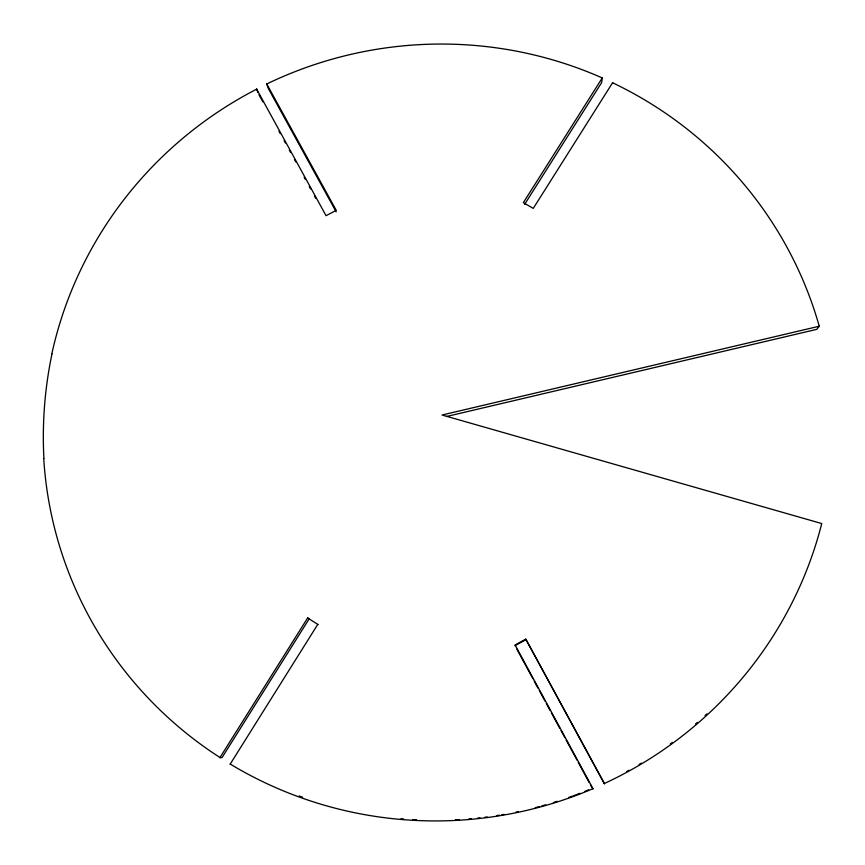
<?xml version="1.0" encoding="UTF-8"?>
<svg xmlns="http://www.w3.org/2000/svg" width="865" height="865" viewBox="0 0 865 865"><rect width="100%" height="100%" fill="white"/><g stroke="black" fill="none" stroke-linecap="round" stroke-linejoin="round"><path stroke-width="1.3" d="M51.976 353.969C44.753 388.277 42.028 423.472 43.91 458.493M525.779 639.138L604.451 783.744L525.779 639.138L515.075 644.966L593.076 788.815L592.374 788.415M307.626 617.999L219.829 757.772L222.035 757.61L309.129 618.918L307.626 617.999L318.082 624.552M230.133 764.217L317.769 624.389M524.633 204.345L601.618 82.629L602.332 77.818L523.336 202.669L533.262 208.389L612.69 82.586M612.593 82.77A395.975 388.763 -12.2 0 1 819.241 326.224L816.82 329.338L446.448 416.519M514.989 645.69L525.606 639.905M819.198 326.235L442.047 415.016L821.75 523.552A395.889 388.623 -12.1 0 1 604.343 783.517M336.171 211.86L268.388 88.587L266.68 83.862L336.236 210.336L326.04 215.688L256.548 88.933L257.889 92.447M258.981 94.793L262.852 101.854M278.973 131.275L280.26 133.632M284.131 140.692L285.428 143.039M289.299 150.099L290.586 152.456M294.457 159.517L295.743 161.874M304.123 177.163L305.421 179.52M309.292 186.581L310.578 188.938M314.449 195.987L315.736 198.345M516.902 649.226L532.894 678.711M534.17 681.079L538.008 688.151M539.295 690.508L545.047 701.126M546.323 703.483L550.162 710.565M551.438 712.922L559.752 728.254M561.039 730.611L564.867 737.694M566.153 740.051L577.02 760.097M578.307 762.465L589.173 782.511M590.449 784.869L591.736 787.237M593.012 788.675A394.559 387.379 -12.1 0 1 230.22 764.065M219.98 757.524A395.543 388.288 -12.1 0 1 43.726 458.515M51.803 353.936A395.575 388.374 -12.1 0 1 256.667 89.149M266.744 83.992A394.451 387.196 -12 0 1 602.278 77.947M706.932 713.852A392.905 385.79 -12.1 0 1 705.051 715.582M697.428 722.394A392.905 385.79 -12.1 0 1 695.492 724.07M672.419 742.429A392.905 385.79 -12.1 0 1 670.343 743.954M641.343 763.135A392.905 385.79 -12.1 0 1 639.127 764.465M629.017 770.25A392.905 385.79 -12.1 0 1 626.747 771.494M588.633 789.821A391.575 384.557 -12.1 0 1 584.935 791.334M579.972 793.302A391.575 384.557 -12.1 0 1 573.722 795.659M572.468 796.124A391.575 384.557 -12.1 0 1 568.694 797.476M557.255 801.325A391.575 384.557 -12.1 0 1 553.416 802.536M545.674 804.839A391.575 384.557 -12.1 0 1 541.782 805.931M539.176 806.645A391.575 384.557 -12.1 0 1 535.251 807.672M518.394 811.63A391.575 384.557 -12.1 0 1 516.027 812.127M504.133 814.376A391.575 384.557 -12.1 0 1 501.732 814.787M499.343 815.187A391.575 384.557 -12.1 0 1 496.932 815.565M487.276 816.938A391.575 384.557 -12.1 0 1 484.854 817.252M479.989 817.825A391.575 384.557 -12.1 0 1 477.556 818.085M471.436 818.679A391.575 384.557 -12.1 0 1 468.992 818.896M459.153 819.598A391.575 384.557 -12.1 0 1 455.455 819.793M416.562 819.804A391.575 384.557 -12.1 0 1 412.648 819.598M403.566 818.96A391.575 384.557 -12.1 0 1 400.992 818.744M302.62 797.216A391.575 384.557 -12.1 0 1 299.149 795.951"/></g></svg>
